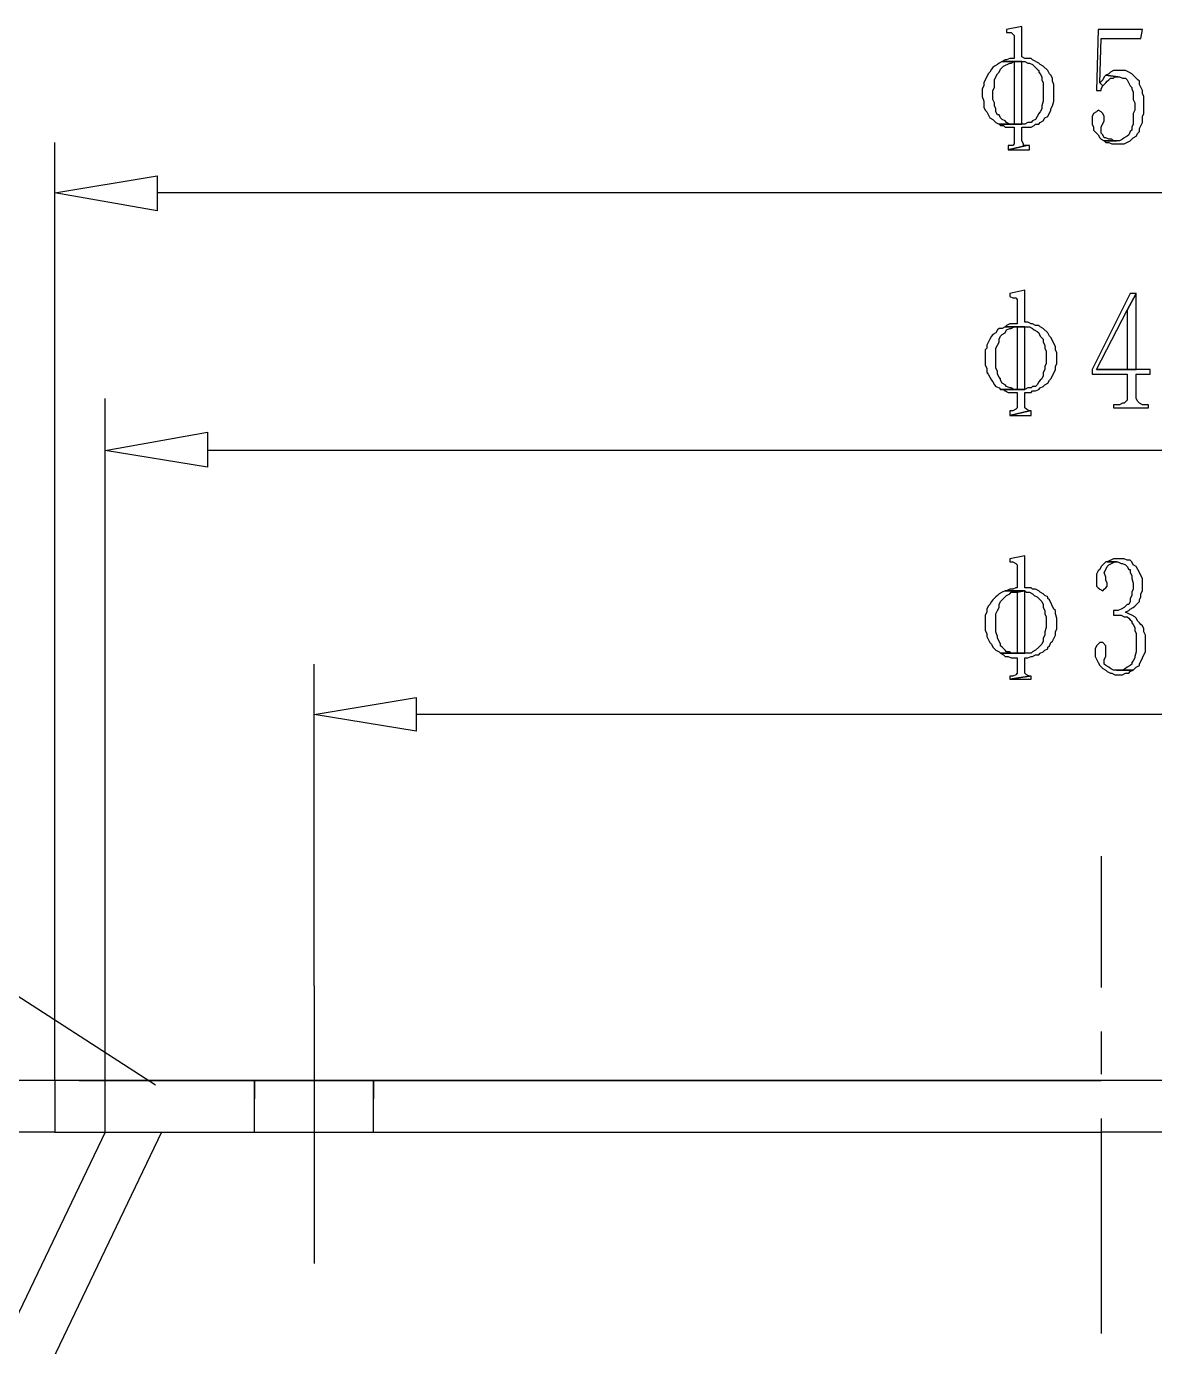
# Model space of a CAD drawing. Extents: x -15.4 to 0.8, y 0.3 to 11.8.
# Drawn here: x -10.242 to -9.625, y 10.311 to 11.032 of the extents above; entities that cross this region are included whole.
import ezdxf

# ---------------------------------------------------------------- set-up
doc = ezdxf.new("R2010")
doc.units = 0
doc.header["$MEASUREMENT"] = 0
doc.linetypes.add('AUSGEZOGEN', pattern=[0])
doc.layers.get('0').update_dxf_attribs({"linetype": 'AUSGEZOGEN'})

msp = doc.modelspace()

# ---------------------------------------------------------------- linework, layer by layer
for points in [[(-9.69795, 11.0319), (-9.70628, 11.03023), (-9.70628, 11.03023), (-9.70628, 11.02856), (-9.70628, 11.02856), (-9.70378, 11.02856), (-9.70378, 11.02856), (-9.70295, 11.02773), (-9.70295, 11.02773), (-9.70211, 11.0269), (-9.70211, 11.0269), (-9.70211, 11.0144), (-9.70211, 11.0144), (-9.70461, 11.0144), (-9.70461, 11.0144), (-9.70628, 11.01356), (-9.70628, 11.01356), (-9.70711, 11.01356), (-9.70711, 11.01356), (-9.70878, 11.01273), (-9.70878, 11.01273), (-9.69628, 11.01273), (-9.69628, 11.01273), (-9.69461, 11.0119), (-9.69461, 11.0119), (-9.69378, 11.0119), (-9.69378, 11.0119), (-9.69211, 11.01106), (-9.69211, 11.01106), (-9.69128, 11.01023), (-9.69128, 11.01023), (-9.68961, 11.00856), (-9.68961, 11.00856), (-9.68878, 11.00773), (-9.68878, 11.00773), (-9.68878, 11.0069), (-9.68878, 11.0069), (-9.68795, 11.00606), (-9.68795, 11.00606), (-9.68711, 11.0044), (-9.68711, 11.0044), (-9.68711, 11.00273), (-9.68711, 11.00273), (-9.68628, 11.00106), (-9.68628, 11.00106), (-9.68628, 10.99106), (-9.68628, 10.99106), (-9.68711, 10.98856), (-9.68711, 10.98856), (-9.68711, 10.9869), (-9.68711, 10.9869), (-9.68795, 10.98523), (-9.68795, 10.98523), (-9.68878, 10.9844), (-9.68878, 10.9844), (-9.68961, 10.98273), (-9.68961, 10.98273), (-9.69045, 10.98106), (-9.69045, 10.98106), (-9.69211, 10.98023), (-9.69211, 10.98023), (-9.69295, 10.9794), (-9.69295, 10.9794), (-9.69461, 10.9794), (-9.69461, 10.9794), (-9.69628, 10.97856), (-9.69628, 10.97856), (-9.71045, 10.97856), (-9.71045, 10.97856), (-9.70961, 10.97773), (-9.70961, 10.97773), (-9.70795, 10.97773), (-9.70795, 10.97773), (-9.70711, 10.9769), (-9.70711, 10.9769), (-9.70211, 10.9769), (-9.70211, 10.9769), (-9.70211, 10.96773), (-9.70211, 10.96773), (-9.70295, 10.9669), (-9.70295, 10.9669), (-9.70545, 10.9669), (-9.70545, 10.9669), (-9.70545, 10.9644), (-9.70545, 10.9644), (-9.69545, 10.9669), (-9.69545, 10.9669), (-9.69711, 10.9669), (-9.69711, 10.9669), (-9.69711, 10.96773), (-9.69711, 10.96773), (-9.69795, 10.9694), (-9.69795, 10.9694), (-9.69795, 10.9769), (-9.69795, 10.9769), (-9.69295, 10.9769), (-9.69295, 10.9769), (-9.69128, 10.97773), (-9.69128, 10.97773), (-9.69045, 10.97856), (-9.69045, 10.97856), (-9.68878, 10.97856), (-9.68878, 10.97856), (-9.68795, 10.9794), (-9.68795, 10.9794), (-9.68628, 10.98023), (-9.68628, 10.98023), (-9.68545, 10.9819), (-9.68545, 10.9819), (-9.68378, 10.98273), (-9.68378, 10.98273), (-9.68211, 10.98606), (-9.68211, 10.98606), (-9.68211, 10.9869), (-9.68211, 10.9869), (-9.68128, 10.98856), (-9.68128, 10.98856), (-9.68045, 10.99106), (-9.68045, 10.99106), (-9.68045, 11.00023), (-9.68045, 11.00023), (-9.68128, 11.0019), (-9.68128, 11.0019), (-9.68128, 11.00356), (-9.68128, 11.00356), (-9.68211, 11.00523), (-9.68211, 11.00523), (-9.68295, 11.00606), (-9.68295, 11.00606), (-9.68378, 11.00773), (-9.68378, 11.00773), (-9.68628, 11.01023), (-9.68628, 11.01023), (-9.68795, 11.01106), (-9.68795, 11.01106), (-9.68878, 11.0119), (-9.68878, 11.0119), (-9.69211, 11.01356), (-9.69211, 11.01356), (-9.69295, 11.0144), (-9.69295, 11.0144), (-9.69628, 11.0144), (-9.69628, 11.0144), (-9.69795, 11.01523), (-9.69795, 11.0319)], [(-9.63211, 11.03023), (-9.65628, 11.03023), (-9.65628, 11.03023), (-9.65711, 10.9969), (-9.65711, 10.9969), (-9.65461, 10.9969), (-9.65461, 10.9969), (-9.65461, 10.99773), (-9.65461, 10.99773), (-9.65378, 10.9994), (-9.65378, 10.9994), (-9.65545, 11.00106), (-9.65545, 11.00106), (-9.65461, 11.02523), (-9.65461, 11.02523), (-9.63295, 11.02523), (-9.63211, 11.03023)], [(-9.70878, 11.01273), (-9.71045, 11.0119), (-9.71045, 11.0119), (-9.71128, 11.01106), (-9.71128, 11.01106), (-9.71295, 11.01023), (-9.71295, 11.01023), (-9.71378, 11.0094), (-9.71378, 11.0094), (-9.71461, 11.00856), (-9.71461, 11.00856), (-9.71545, 11.0069), (-9.71545, 11.0069), (-9.71628, 11.00606), (-9.71628, 11.00606), (-9.71878, 11.00106), (-9.71878, 11.00106), (-9.71878, 10.9994), (-9.71878, 10.9994), (-9.71961, 10.99773), (-9.71961, 10.99773), (-9.71961, 10.99356), (-9.71961, 10.99356), (-9.71878, 10.99106), (-9.71878, 10.99106), (-9.71878, 10.98773), (-9.71878, 10.98773), (-9.71795, 10.98606), (-9.71795, 10.98606), (-9.71711, 10.98523), (-9.71711, 10.98523), (-9.71545, 10.9819), (-9.71545, 10.9819), (-9.71378, 10.98106), (-9.71378, 10.98106), (-9.71211, 10.9794), (-9.71211, 10.9794), (-9.71045, 10.97856), (-9.71045, 10.97856), (-9.70378, 10.97856), (-9.70378, 10.97856), (-9.70461, 10.97856), (-9.70461, 10.97856), (-9.70628, 10.9794), (-9.70628, 10.9794), (-9.70711, 10.98023), (-9.70711, 10.98023), (-9.70878, 10.98106), (-9.70878, 10.98106), (-9.70961, 10.9819), (-9.70961, 10.9819), (-9.71045, 10.98356), (-9.71045, 10.98356), (-9.71128, 10.98356), (-9.71128, 10.98356), (-9.71211, 10.98523), (-9.71211, 10.98523), (-9.71211, 10.9869), (-9.71211, 10.9869), (-9.71295, 10.98856), (-9.71295, 10.98856), (-9.71295, 10.99023), (-9.71295, 10.99023), (-9.71378, 10.9919), (-9.71378, 10.9919), (-9.71378, 10.9969), (-9.71378, 10.9969), (-9.71295, 10.99856), (-9.71295, 10.99856), (-9.71295, 11.00273), (-9.71295, 11.00273), (-9.71211, 11.0044), (-9.71211, 11.0044), (-9.71128, 11.00606), (-9.71128, 11.00606), (-9.71045, 11.0069), (-9.71045, 11.0069), (-9.70961, 11.00856), (-9.70961, 11.00856), (-9.70795, 11.01023), (-9.70795, 11.01023), (-9.70461, 11.0119), (-9.70461, 11.0119), (-9.70378, 11.0119), (-9.70378, 11.0119), (-9.70211, 11.01273), (-9.70211, 11.01273), (-9.69795, 11.01273), (-9.70878, 11.01273)], [(-9.69795, 11.01273), (-9.70211, 11.01273), (-9.70211, 11.01273), (-9.70211, 10.97856), (-9.70211, 10.97856), (-9.70378, 10.97856), (-9.70378, 10.97856), (-9.69795, 10.97856), (-9.69795, 11.01273)], [(-9.64378, 11.00773), (-9.64795, 11.00773), (-9.64795, 11.00773), (-9.64961, 11.0069), (-9.64961, 11.0069), (-9.65045, 11.00606), (-9.65045, 11.00606), (-9.65211, 11.00523), (-9.65211, 11.00523), (-9.64545, 11.0044), (-9.64545, 11.0044), (-9.64461, 11.0044), (-9.64461, 11.0044), (-9.64295, 11.00356), (-9.64295, 11.00356), (-9.64128, 11.00356), (-9.64128, 11.00356), (-9.64045, 11.00273), (-9.64045, 11.00273), (-9.63878, 10.9994), (-9.63878, 10.9994), (-9.63795, 10.99856), (-9.63795, 10.99856), (-9.63795, 10.99773), (-9.63795, 10.99773), (-9.63711, 10.99606), (-9.63711, 10.99606), (-9.63711, 10.9919), (-9.63711, 10.9919), (-9.63628, 10.99023), (-9.63628, 10.99023), (-9.63628, 10.98606), (-9.63628, 10.98606), (-9.63711, 10.9844), (-9.63711, 10.9844), (-9.63711, 10.97856), (-9.63711, 10.97856), (-9.63795, 10.9769), (-9.63795, 10.9769), (-9.63795, 10.97523), (-9.63795, 10.97523), (-9.63878, 10.9744), (-9.63878, 10.9744), (-9.63961, 10.97273), (-9.63961, 10.97273), (-9.64045, 10.9719), (-9.64045, 10.9719), (-9.64211, 10.97106), (-9.64211, 10.97106), (-9.64295, 10.97023), (-9.64295, 10.97023), (-9.64461, 10.9694), (-9.64461, 10.9694), (-9.65295, 10.9694), (-9.65295, 10.9694), (-9.65211, 10.96856), (-9.65211, 10.96856), (-9.65045, 10.96856), (-9.65045, 10.96856), (-9.64878, 10.96773), (-9.64878, 10.96773), (-9.64211, 10.96773), (-9.64211, 10.96773), (-9.63878, 10.9694), (-9.63878, 10.9694), (-9.63711, 10.97106), (-9.63711, 10.97106), (-9.63545, 10.9719), (-9.63545, 10.9719), (-9.63461, 10.97356), (-9.63461, 10.97356), (-9.63378, 10.9744), (-9.63378, 10.9744), (-9.63378, 10.97606), (-9.63378, 10.97606), (-9.63211, 10.9794), (-9.63211, 10.9794), (-9.63211, 10.98273), (-9.63211, 10.98273), (-9.63128, 10.9844), (-9.63128, 10.9844), (-9.63128, 10.99356), (-9.63128, 10.99356), (-9.63211, 10.99523), (-9.63211, 10.99523), (-9.63211, 10.9969), (-9.63211, 10.9969), (-9.63378, 11.00023), (-9.63378, 11.00023), (-9.63378, 11.0019), (-9.63378, 11.0019), (-9.63461, 11.00273), (-9.63461, 11.00273), (-9.63628, 11.0044), (-9.63628, 11.0044), (-9.63711, 11.00523), (-9.63711, 11.00523), (-9.63795, 11.00606), (-9.63795, 11.00606), (-9.63961, 11.0069), (-9.63961, 11.0069), (-9.64128, 11.00773), (-9.64128, 11.00773), (-9.64211, 11.00773), (-9.64378, 11.00773)], [(-9.65211, 11.00523), (-9.65295, 11.0044), (-9.65295, 11.0044), (-9.65378, 11.00273), (-9.65378, 11.00273), (-9.65545, 11.00106), (-9.65545, 11.00106), (-9.65378, 10.9994), (-9.65378, 10.9994), (-9.65211, 11.00106), (-9.65211, 11.00106), (-9.65128, 11.0019), (-9.65128, 11.0019), (-9.65045, 11.00273), (-9.65045, 11.00273), (-9.64961, 11.00356), (-9.64961, 11.00356), (-9.64795, 11.00356), (-9.64795, 11.00356), (-9.64711, 11.0044), (-9.64711, 11.0044), (-9.64545, 11.0044), (-9.65211, 11.00523)], [(-9.65628, 10.98606), (-9.65711, 10.98523), (-9.65711, 10.98523), (-9.65878, 10.9844), (-9.65878, 10.9844), (-9.65961, 10.98273), (-9.65961, 10.98273), (-9.65961, 10.97856), (-9.65961, 10.97856), (-9.65878, 10.9769), (-9.65878, 10.9769), (-9.65878, 10.97523), (-9.65878, 10.97523), (-9.65628, 10.97273), (-9.65628, 10.97273), (-9.65545, 10.97106), (-9.65545, 10.97106), (-9.65461, 10.97023), (-9.65461, 10.97023), (-9.65295, 10.9694), (-9.65295, 10.9694), (-9.64628, 10.9694), (-9.64628, 10.9694), (-9.64795, 10.9694), (-9.64795, 10.9694), (-9.64878, 10.97023), (-9.64878, 10.97023), (-9.65045, 10.97023), (-9.65045, 10.97023), (-9.65211, 10.97106), (-9.65211, 10.97106), (-9.65295, 10.97106), (-9.65295, 10.97106), (-9.65378, 10.97273), (-9.65378, 10.97273), (-9.65461, 10.97356), (-9.65461, 10.97356), (-9.65461, 10.9769), (-9.65461, 10.9769), (-9.65295, 10.98023), (-9.65295, 10.98023), (-9.65295, 10.98273), (-9.65295, 10.98273), (-9.65378, 10.9844), (-9.65378, 10.9844), (-9.65461, 10.98523), (-9.65628, 10.98606)], [(-10.22628, 10.45606), (-10.22628, 10.96856)], [(-9.69378, 10.9669), (-9.69545, 10.9669), (-9.69545, 10.9669), (-9.70545, 10.9644), (-9.70545, 10.9644), (-9.69378, 10.9644), (-9.69378, 10.9669)], [(-10.17045, 10.95023), (-10.17045, 10.93106), (-10.17045, 10.93106), (-10.22628, 10.94106), (-10.17045, 10.95023)], [(-9.13795, 10.94106), (-10.17045, 10.94106)], [(-9.69628, 10.88773), (-9.70461, 10.88606), (-9.70461, 10.88606), (-9.70461, 10.8844), (-9.70461, 10.8844), (-9.70295, 10.88356), (-9.70295, 10.88356), (-9.70128, 10.88356), (-9.70128, 10.88356), (-9.70045, 10.88273), (-9.70045, 10.88273), (-9.70045, 10.8694), (-9.70045, 10.8694), (-9.70461, 10.8694), (-9.70461, 10.8694), (-9.70628, 10.86856), (-9.70628, 10.86856), (-9.70711, 10.86773), (-9.70711, 10.86773), (-9.69378, 10.86773), (-9.69378, 10.86773), (-9.69211, 10.8669), (-9.69211, 10.8669), (-9.69128, 10.86606), (-9.69128, 10.86606), (-9.68961, 10.86523), (-9.68961, 10.86523), (-9.68878, 10.8644), (-9.68878, 10.8644), (-9.68795, 10.86273), (-9.68795, 10.86273), (-9.68628, 10.86106), (-9.68628, 10.86106), (-9.68628, 10.8594), (-9.68628, 10.8594), (-9.68545, 10.85773), (-9.68545, 10.85773), (-9.68545, 10.85606), (-9.68545, 10.85606), (-9.68461, 10.8544), (-9.68461, 10.8544), (-9.68461, 10.84773), (-9.68461, 10.84773), (-9.68545, 10.84606), (-9.68545, 10.84606), (-9.68545, 10.8444), (-9.68545, 10.8444), (-9.68628, 10.84273), (-9.68628, 10.84273), (-9.68628, 10.84106), (-9.68628, 10.84106), (-9.68711, 10.8394), (-9.68711, 10.8394), (-9.68795, 10.83856), (-9.68795, 10.83856), (-9.68878, 10.83773), (-9.68878, 10.83773), (-9.68961, 10.83606), (-9.68961, 10.83606), (-9.69045, 10.83523), (-9.69045, 10.83523), (-9.69211, 10.83523), (-9.69211, 10.83523), (-9.69295, 10.8344), (-9.69295, 10.8344), (-9.69461, 10.8344), (-9.69461, 10.8344), (-9.69628, 10.83356), (-9.69628, 10.83356), (-9.70961, 10.83356), (-9.70961, 10.83356), (-9.70795, 10.83356), (-9.70795, 10.83356), (-9.70711, 10.83273), (-9.70711, 10.83273), (-9.70545, 10.8319), (-9.70545, 10.8319), (-9.70045, 10.8319), (-9.70045, 10.8319), (-9.70045, 10.82356), (-9.70045, 10.82356), (-9.70128, 10.82273), (-9.70128, 10.82273), (-9.70295, 10.8219), (-9.70295, 10.8219), (-9.70461, 10.8219), (-9.70461, 10.8219), (-9.70461, 10.8194), (-9.70461, 10.8194), (-9.69378, 10.8219), (-9.69378, 10.8219), (-9.69545, 10.82273), (-9.69545, 10.82273), (-9.69628, 10.82356), (-9.69628, 10.82356), (-9.69628, 10.8319), (-9.69628, 10.8319), (-9.69295, 10.8319), (-9.69295, 10.8319), (-9.69211, 10.83273), (-9.69211, 10.83273), (-9.69045, 10.83273), (-9.69045, 10.83273), (-9.68878, 10.83356), (-9.68878, 10.83356), (-9.68795, 10.8344), (-9.68795, 10.8344), (-9.68628, 10.83523), (-9.68628, 10.83523), (-9.68545, 10.83606), (-9.68545, 10.83606), (-9.68378, 10.8369), (-9.68378, 10.8369), (-9.68295, 10.83856), (-9.68295, 10.83856), (-9.68211, 10.8394), (-9.68211, 10.8394), (-9.68128, 10.84106), (-9.68128, 10.84106), (-9.67961, 10.8444), (-9.67961, 10.8444), (-9.67961, 10.84606), (-9.67961, 10.84606), (-9.67878, 10.84773), (-9.67878, 10.84773), (-9.67878, 10.85356), (-9.67878, 10.85356), (-9.67961, 10.85523), (-9.67961, 10.85523), (-9.67961, 10.8569), (-9.67961, 10.8569), (-9.68128, 10.86023), (-9.68128, 10.86023), (-9.68211, 10.8619), (-9.68211, 10.8619), (-9.68295, 10.86273), (-9.68295, 10.86273), (-9.68378, 10.8644), (-9.68378, 10.8644), (-9.68628, 10.8669), (-9.68628, 10.8669), (-9.68795, 10.86773), (-9.68795, 10.86773), (-9.68878, 10.86856), (-9.68878, 10.86856), (-9.69045, 10.86856), (-9.69045, 10.86856), (-9.69211, 10.8694), (-9.69211, 10.8694), (-9.69295, 10.8694), (-9.69295, 10.8694), (-9.69461, 10.87023), (-9.69461, 10.87023), (-9.69628, 10.87023), (-9.69628, 10.88773)], [(-9.63545, 10.88606), (-9.63878, 10.88606), (-9.63878, 10.88606), (-9.65961, 10.8444), (-9.65961, 10.8444), (-9.65961, 10.8419), (-9.65961, 10.8419), (-9.64045, 10.8419), (-9.64045, 10.8419), (-9.64045, 10.82773), (-9.64045, 10.82773), (-9.64211, 10.82606), (-9.64211, 10.82606), (-9.64295, 10.82606), (-9.64295, 10.82606), (-9.64461, 10.82523), (-9.64461, 10.82523), (-9.64795, 10.82523), (-9.64795, 10.82523), (-9.64795, 10.82356), (-9.64795, 10.82356), (-9.62878, 10.82356), (-9.62878, 10.82356), (-9.62878, 10.82523), (-9.62878, 10.82523), (-9.63211, 10.82523), (-9.63211, 10.82523), (-9.63378, 10.82606), (-9.63378, 10.82606), (-9.63461, 10.8269), (-9.63461, 10.8269), (-9.63545, 10.82856), (-9.63545, 10.82856), (-9.63545, 10.8419), (-9.63545, 10.8419), (-9.62795, 10.8419), (-9.62795, 10.8419), (-9.62795, 10.8444), (-9.62795, 10.8444), (-9.65711, 10.8444), (-9.65711, 10.8444), (-9.64045, 10.8769), (-9.63545, 10.88606)], [(-9.63545, 10.88606), (-9.64045, 10.8769), (-9.64045, 10.8769), (-9.64045, 10.8444), (-9.64045, 10.8444), (-9.65711, 10.8444), (-9.65711, 10.8444), (-9.63545, 10.8444), (-9.63545, 10.88606)], [(-9.70711, 10.86773), (-9.70878, 10.8669), (-9.70878, 10.8669), (-9.71045, 10.8669), (-9.71045, 10.8669), (-9.71128, 10.86606), (-9.71128, 10.86606), (-9.71211, 10.8644), (-9.71211, 10.8644), (-9.71378, 10.86356), (-9.71378, 10.86356), (-9.71461, 10.86273), (-9.71461, 10.86273), (-9.71545, 10.86106), (-9.71545, 10.86106), (-9.71711, 10.85773), (-9.71711, 10.85773), (-9.71711, 10.85606), (-9.71711, 10.85606), (-9.71795, 10.85523), (-9.71795, 10.85523), (-9.71795, 10.8469), (-9.71795, 10.8469), (-9.71711, 10.84523), (-9.71711, 10.84523), (-9.71711, 10.84273), (-9.71711, 10.84273), (-9.71628, 10.8419), (-9.71628, 10.8419), (-9.71545, 10.84023), (-9.71545, 10.84023), (-9.71461, 10.83856), (-9.71461, 10.83856), (-9.71378, 10.83773), (-9.71378, 10.83773), (-9.71295, 10.83606), (-9.71295, 10.83606), (-9.71211, 10.83523), (-9.71211, 10.83523), (-9.71045, 10.8344), (-9.71045, 10.8344), (-9.70961, 10.83356), (-9.70961, 10.83356), (-9.70211, 10.83356), (-9.70211, 10.83356), (-9.70378, 10.8344), (-9.70378, 10.8344), (-9.70461, 10.8344), (-9.70461, 10.8344), (-9.70628, 10.83523), (-9.70628, 10.83523), (-9.70711, 10.83606), (-9.70711, 10.83606), (-9.70878, 10.8369), (-9.70878, 10.8369), (-9.70961, 10.83856), (-9.70961, 10.83856), (-9.70961, 10.8394), (-9.70961, 10.8394), (-9.71045, 10.84023), (-9.71045, 10.84023), (-9.71128, 10.8419), (-9.71128, 10.8419), (-9.71128, 10.84356), (-9.71128, 10.84356), (-9.71211, 10.84523), (-9.71211, 10.84523), (-9.71211, 10.85606), (-9.71211, 10.85606), (-9.71128, 10.85773), (-9.71128, 10.85773), (-9.71045, 10.8594), (-9.71045, 10.8594), (-9.71045, 10.86106), (-9.71045, 10.86106), (-9.70961, 10.86273), (-9.70961, 10.86273), (-9.70878, 10.86356), (-9.70878, 10.86356), (-9.70711, 10.8644), (-9.70711, 10.8644), (-9.70628, 10.86606), (-9.70628, 10.86606), (-9.70461, 10.8669), (-9.70461, 10.8669), (-9.70378, 10.8669), (-9.70378, 10.8669), (-9.70211, 10.86773), (-9.70211, 10.86773), (-9.69628, 10.86773), (-9.70711, 10.86773)], [(-9.69628, 10.86773), (-9.70045, 10.86773), (-9.70045, 10.86773), (-9.70045, 10.83356), (-9.70045, 10.83356), (-9.70211, 10.83356), (-9.70211, 10.83356), (-9.69628, 10.83356), (-9.69628, 10.86773)], [(-10.19878, 10.42773), (-10.19878, 10.82856)], [(-9.69295, 10.8219), (-9.69378, 10.8219), (-9.69378, 10.8219), (-9.70461, 10.8194), (-9.70461, 10.8194), (-9.69295, 10.8194), (-9.69295, 10.8219)], [(-10.14295, 10.81023), (-10.14295, 10.79106), (-10.14295, 10.79106), (-10.19878, 10.80023), (-10.14295, 10.81023)], [(-9.16545, 10.80023), (-10.14295, 10.80023)], [(-9.69628, 10.74273), (-9.70461, 10.74106), (-9.70461, 10.74106), (-9.70461, 10.7394), (-9.70461, 10.7394), (-9.70295, 10.7394), (-9.70295, 10.7394), (-9.70128, 10.73856), (-9.70128, 10.73856), (-9.70045, 10.73773), (-9.70045, 10.73773), (-9.70045, 10.72523), (-9.70045, 10.72523), (-9.70128, 10.72523), (-9.70128, 10.72523), (-9.70295, 10.7244), (-9.70295, 10.7244), (-9.70461, 10.7244), (-9.70461, 10.7244), (-9.70628, 10.72356), (-9.70628, 10.72356), (-9.70711, 10.72356), (-9.70711, 10.72356), (-9.69628, 10.72356), (-9.69628, 10.72356), (-9.69545, 10.72273), (-9.69545, 10.72273), (-9.69378, 10.72273), (-9.69378, 10.72273), (-9.69211, 10.7219), (-9.69211, 10.7219), (-9.69128, 10.72106), (-9.69128, 10.72106), (-9.68961, 10.72023), (-9.68961, 10.72023), (-9.68878, 10.7194), (-9.68878, 10.7194), (-9.68711, 10.71773), (-9.68711, 10.71773), (-9.68628, 10.71606), (-9.68628, 10.71606), (-9.68628, 10.7144), (-9.68628, 10.7144), (-9.68545, 10.71273), (-9.68545, 10.71273), (-9.68545, 10.71106), (-9.68545, 10.71106), (-9.68461, 10.7094), (-9.68461, 10.7094), (-9.68461, 10.70356), (-9.68461, 10.70356), (-9.68545, 10.70106), (-9.68545, 10.70106), (-9.68545, 10.6994), (-9.68545, 10.6994), (-9.68628, 10.69773), (-9.68628, 10.69773), (-9.68628, 10.69606), (-9.68628, 10.69606), (-9.68711, 10.6944), (-9.68711, 10.6944), (-9.68795, 10.69356), (-9.68795, 10.69356), (-9.68878, 10.69273), (-9.68878, 10.69273), (-9.69045, 10.69106), (-9.69045, 10.69106), (-9.69211, 10.69023), (-9.69211, 10.69023), (-9.69295, 10.6894), (-9.69295, 10.6894), (-9.70961, 10.6894), (-9.70961, 10.6894), (-9.70795, 10.68856), (-9.70795, 10.68856), (-9.70711, 10.68773), (-9.70711, 10.68773), (-9.70545, 10.68773), (-9.70545, 10.68773), (-9.70378, 10.6869), (-9.70378, 10.6869), (-9.70045, 10.6869), (-9.70045, 10.6869), (-9.70045, 10.67856), (-9.70045, 10.67856), (-9.70128, 10.67773), (-9.70128, 10.67773), (-9.70295, 10.6769), (-9.70295, 10.6769), (-9.70461, 10.6769), (-9.70461, 10.6769), (-9.70461, 10.67523), (-9.70461, 10.67523), (-9.69378, 10.6769), (-9.69378, 10.6769), (-9.69545, 10.67773), (-9.69545, 10.67773), (-9.69628, 10.67856), (-9.69628, 10.67856), (-9.69628, 10.6869), (-9.69628, 10.6869), (-9.69461, 10.6869), (-9.69461, 10.6869), (-9.69295, 10.68773), (-9.69295, 10.68773), (-9.69211, 10.68773), (-9.69211, 10.68773), (-9.69045, 10.68856), (-9.69045, 10.68856), (-9.68878, 10.68856), (-9.68878, 10.68856), (-9.68795, 10.6894), (-9.68795, 10.6894), (-9.68628, 10.69023), (-9.68628, 10.69023), (-9.68545, 10.69106), (-9.68545, 10.69106), (-9.68378, 10.6919), (-9.68378, 10.6919), (-9.68378, 10.69273), (-9.68378, 10.69273), (-9.68295, 10.69356), (-9.68295, 10.69356), (-9.68211, 10.69523), (-9.68211, 10.69523), (-9.68128, 10.69606), (-9.68128, 10.69606), (-9.67961, 10.6994), (-9.67961, 10.6994), (-9.67961, 10.70106), (-9.67961, 10.70106), (-9.67878, 10.70273), (-9.67878, 10.70273), (-9.67878, 10.70856), (-9.67878, 10.70856), (-9.67961, 10.71106), (-9.67961, 10.71106), (-9.67961, 10.71273), (-9.67961, 10.71273), (-9.68045, 10.71356), (-9.68045, 10.71356), (-9.68295, 10.71856), (-9.68295, 10.71856), (-9.68378, 10.7194), (-9.68378, 10.7194), (-9.68378, 10.72023), (-9.68378, 10.72023), (-9.68545, 10.72106), (-9.68545, 10.72106), (-9.68628, 10.7219), (-9.68628, 10.7219), (-9.68795, 10.72273), (-9.68795, 10.72273), (-9.68878, 10.72356), (-9.68878, 10.72356), (-9.69045, 10.7244), (-9.69045, 10.7244), (-9.69211, 10.7244), (-9.69211, 10.7244), (-9.69295, 10.72523), (-9.69295, 10.72523), (-9.69628, 10.72523), (-9.69628, 10.74273)], [(-9.64461, 10.74106), (-9.64795, 10.74106), (-9.64795, 10.74106), (-9.65128, 10.7394), (-9.65128, 10.7394), (-9.64545, 10.7394), (-9.64545, 10.7394), (-9.64378, 10.73856), (-9.64378, 10.73856), (-9.64295, 10.73856), (-9.64295, 10.73856), (-9.64128, 10.73773), (-9.64128, 10.73773), (-9.64045, 10.7369), (-9.64045, 10.7369), (-9.63961, 10.73523), (-9.63961, 10.73523), (-9.63878, 10.73523), (-9.63878, 10.73523), (-9.63878, 10.73356), (-9.63878, 10.73356), (-9.63795, 10.7319), (-9.63795, 10.7319), (-9.63795, 10.73023), (-9.63795, 10.73023), (-9.63711, 10.72773), (-9.63711, 10.72773), (-9.63711, 10.7244), (-9.63711, 10.7244), (-9.63795, 10.72273), (-9.63795, 10.72273), (-9.63795, 10.72106), (-9.63795, 10.72106), (-9.63878, 10.7194), (-9.63878, 10.7194), (-9.63878, 10.71773), (-9.63878, 10.71773), (-9.63961, 10.71606), (-9.63961, 10.71606), (-9.64045, 10.71606), (-9.64045, 10.71606), (-9.64128, 10.71523), (-9.64128, 10.71523), (-9.64211, 10.7144), (-9.64211, 10.7144), (-9.64378, 10.71356), (-9.64378, 10.71356), (-9.64545, 10.71273), (-9.64545, 10.71273), (-9.64795, 10.71273), (-9.64795, 10.71273), (-9.64795, 10.71023), (-9.64795, 10.71023), (-9.64378, 10.71023), (-9.64378, 10.71023), (-9.64211, 10.7094), (-9.64211, 10.7094), (-9.64045, 10.7094), (-9.64045, 10.7094), (-9.63961, 10.70856), (-9.63961, 10.70856), (-9.63878, 10.70773), (-9.63878, 10.70773), (-9.63795, 10.7069), (-9.63795, 10.7069), (-9.63795, 10.70606), (-9.63795, 10.70606), (-9.63711, 10.70523), (-9.63711, 10.70523), (-9.63628, 10.70356), (-9.63628, 10.70356), (-9.63628, 10.7019), (-9.63628, 10.7019), (-9.63545, 10.70023), (-9.63545, 10.70023), (-9.63545, 10.69023), (-9.63545, 10.69023), (-9.63628, 10.68773), (-9.63628, 10.68773), (-9.63628, 10.6869), (-9.63628, 10.6869), (-9.63711, 10.68523), (-9.63711, 10.68523), (-9.63795, 10.6844), (-9.63795, 10.6844), (-9.63795, 10.68356), (-9.63795, 10.68356), (-9.63878, 10.68273), (-9.63878, 10.68273), (-9.64045, 10.6819), (-9.64045, 10.6819), (-9.64128, 10.68106), (-9.64128, 10.68106), (-9.64295, 10.68023), (-9.64295, 10.68023), (-9.64628, 10.68023), (-9.64628, 10.68023), (-9.63711, 10.68023), (-9.63711, 10.68023), (-9.63545, 10.6819), (-9.63545, 10.6819), (-9.63378, 10.68273), (-9.63378, 10.68273), (-9.63378, 10.68356), (-9.63378, 10.68356), (-9.63211, 10.6869), (-9.63211, 10.6869), (-9.63128, 10.68856), (-9.63128, 10.68856), (-9.63045, 10.69023), (-9.63045, 10.69023), (-9.63045, 10.6994), (-9.63045, 10.6994), (-9.63128, 10.70106), (-9.63128, 10.70106), (-9.63128, 10.70273), (-9.63128, 10.70273), (-9.63211, 10.7044), (-9.63211, 10.7044), (-9.63295, 10.70523), (-9.63295, 10.70523), (-9.63378, 10.70606), (-9.63378, 10.70606), (-9.63461, 10.7069), (-9.63461, 10.7069), (-9.63545, 10.70856), (-9.63545, 10.70856), (-9.63628, 10.7094), (-9.63628, 10.7094), (-9.63795, 10.71023), (-9.63795, 10.71023), (-9.63961, 10.71106), (-9.63961, 10.71106), (-9.64128, 10.7119), (-9.64128, 10.7119), (-9.63961, 10.71273), (-9.63961, 10.71273), (-9.63878, 10.71356), (-9.63878, 10.71356), (-9.63711, 10.7144), (-9.63711, 10.7144), (-9.63628, 10.71523), (-9.63628, 10.71523), (-9.63378, 10.71773), (-9.63378, 10.71773), (-9.63378, 10.71856), (-9.63378, 10.71856), (-9.63295, 10.72023), (-9.63295, 10.72023), (-9.63295, 10.7219), (-9.63295, 10.7219), (-9.63211, 10.72356), (-9.63211, 10.72356), (-9.63211, 10.73023), (-9.63211, 10.73023), (-9.63461, 10.73523), (-9.63461, 10.73523), (-9.63545, 10.7369), (-9.63545, 10.7369), (-9.63711, 10.73773), (-9.63711, 10.73773), (-9.63795, 10.7394), (-9.63795, 10.7394), (-9.63878, 10.74023), (-9.63878, 10.74023), (-9.64045, 10.74023), (-9.64045, 10.74023), (-9.64211, 10.74106), (-9.64211, 10.74106), (-9.64295, 10.74106), (-9.64461, 10.74106)], [(-9.65128, 10.7394), (-9.65211, 10.7394), (-9.65211, 10.7394), (-9.65378, 10.73773), (-9.65378, 10.73773), (-9.65461, 10.7369), (-9.65461, 10.7369), (-9.65545, 10.73523), (-9.65545, 10.73523), (-9.65628, 10.7344), (-9.65628, 10.7344), (-9.65711, 10.73273), (-9.65711, 10.73273), (-9.65711, 10.72606), (-9.65711, 10.72606), (-9.65628, 10.72523), (-9.65628, 10.72523), (-9.65545, 10.7244), (-9.65545, 10.7244), (-9.65378, 10.72356), (-9.65378, 10.72356), (-9.65295, 10.7244), (-9.65295, 10.7244), (-9.65211, 10.72523), (-9.65211, 10.72523), (-9.65128, 10.72606), (-9.65128, 10.72606), (-9.65128, 10.72773), (-9.65128, 10.72773), (-9.65211, 10.7294), (-9.65211, 10.7294), (-9.65211, 10.73106), (-9.65211, 10.73106), (-9.65295, 10.73356), (-9.65295, 10.73356), (-9.65211, 10.73523), (-9.65211, 10.73523), (-9.65128, 10.7369), (-9.65128, 10.7369), (-9.65045, 10.73773), (-9.65045, 10.73773), (-9.64711, 10.7394), (-9.64711, 10.7394), (-9.64628, 10.7394), (-9.65128, 10.7394)], [(-9.70711, 10.72356), (-9.70878, 10.72273), (-9.70878, 10.72273), (-9.71045, 10.7219), (-9.71045, 10.7219), (-9.71128, 10.72106), (-9.71128, 10.72106), (-9.71211, 10.72023), (-9.71211, 10.72023), (-9.71378, 10.71856), (-9.71378, 10.71856), (-9.71461, 10.71773), (-9.71461, 10.71773), (-9.71545, 10.71606), (-9.71545, 10.71606), (-9.71628, 10.71523), (-9.71628, 10.71523), (-9.71711, 10.71356), (-9.71711, 10.71356), (-9.71711, 10.7119), (-9.71711, 10.7119), (-9.71795, 10.71023), (-9.71795, 10.71023), (-9.71795, 10.7019), (-9.71795, 10.7019), (-9.71711, 10.70023), (-9.71711, 10.70023), (-9.71711, 10.69856), (-9.71711, 10.69856), (-9.71545, 10.69523), (-9.71545, 10.69523), (-9.71461, 10.6944), (-9.71461, 10.6944), (-9.71378, 10.69273), (-9.71378, 10.69273), (-9.71211, 10.69106), (-9.71211, 10.69106), (-9.71045, 10.69023), (-9.71045, 10.69023), (-9.70961, 10.6894), (-9.70961, 10.6894), (-9.70211, 10.6894), (-9.70211, 10.6894), (-9.70378, 10.6894), (-9.70378, 10.6894), (-9.70461, 10.69023), (-9.70461, 10.69023), (-9.70628, 10.69023), (-9.70628, 10.69023), (-9.70711, 10.69106), (-9.70711, 10.69106), (-9.70878, 10.69273), (-9.70878, 10.69273), (-9.70961, 10.69356), (-9.70961, 10.69356), (-9.70961, 10.6944), (-9.70961, 10.6944), (-9.71045, 10.69606), (-9.71045, 10.69606), (-9.71128, 10.69773), (-9.71128, 10.69773), (-9.71128, 10.69856), (-9.71128, 10.69856), (-9.71211, 10.70106), (-9.71211, 10.70106), (-9.71211, 10.71106), (-9.71211, 10.71106), (-9.71128, 10.71273), (-9.71128, 10.71273), (-9.71045, 10.7144), (-9.71045, 10.7144), (-9.71045, 10.71606), (-9.71045, 10.71606), (-9.70961, 10.71773), (-9.70961, 10.71773), (-9.70628, 10.72106), (-9.70628, 10.72106), (-9.70461, 10.7219), (-9.70461, 10.7219), (-9.70378, 10.72273), (-9.70378, 10.72273), (-9.70045, 10.72273), (-9.70045, 10.72273), (-9.69628, 10.72356), (-9.70711, 10.72356)], [(-9.69628, 10.72356), (-9.70045, 10.72273), (-9.70045, 10.72273), (-9.70045, 10.6894), (-9.70045, 10.6894), (-9.70211, 10.6894), (-9.70211, 10.6894), (-9.69628, 10.6894), (-9.69628, 10.72356)], [(-9.65461, 10.69523), (-9.65545, 10.69523), (-9.65545, 10.69523), (-9.65711, 10.69356), (-9.65711, 10.69356), (-9.65795, 10.6919), (-9.65795, 10.6919), (-9.65795, 10.68773), (-9.65795, 10.68773), (-9.65628, 10.6844), (-9.65628, 10.6844), (-9.65545, 10.68273), (-9.65545, 10.68273), (-9.65378, 10.68106), (-9.65378, 10.68106), (-9.65211, 10.68023), (-9.65211, 10.68023), (-9.65128, 10.6794), (-9.65128, 10.6794), (-9.64961, 10.67856), (-9.64961, 10.67856), (-9.64878, 10.67856), (-9.64878, 10.67856), (-9.64711, 10.67773), (-9.64711, 10.67773), (-9.64295, 10.67773), (-9.64295, 10.67773), (-9.64128, 10.67856), (-9.64128, 10.67856), (-9.63961, 10.67856), (-9.63961, 10.67856), (-9.63878, 10.6794), (-9.63878, 10.6794), (-9.63711, 10.68023), (-9.63711, 10.68023), (-9.64795, 10.68023), (-9.64795, 10.68023), (-9.64961, 10.68106), (-9.64961, 10.68106), (-9.65045, 10.6819), (-9.65045, 10.6819), (-9.65211, 10.68273), (-9.65211, 10.68273), (-9.65295, 10.68356), (-9.65295, 10.68356), (-9.65295, 10.68606), (-9.65295, 10.68606), (-9.65211, 10.68773), (-9.65211, 10.68773), (-9.65211, 10.69356), (-9.65211, 10.69356), (-9.65378, 10.69523), (-9.65461, 10.69523)], [(-10.08461, 10.50773), (-10.08461, 10.68356)], [(-9.69295, 10.6769), (-9.69378, 10.6769), (-9.69378, 10.6769), (-9.70461, 10.67523), (-9.70461, 10.67523), (-9.69295, 10.67523), (-9.69295, 10.6769)], [(-10.02878, 10.66523), (-10.02878, 10.6469), (-10.02878, 10.6469), (-10.08461, 10.65606), (-10.02878, 10.66523)], [(-9.27961, 10.65606), (-10.02878, 10.65606)], [(-10.17128, 10.45356), (-10.45795, 10.63856), (-10.45795, 10.63856), (-10.60295, 10.63856)], [(-9.65461, 10.57856), (-9.65461, 10.5069)], [(-10.08461, 10.50773), (-10.08461, 10.35606)], [(-9.65461, 10.48273), (-9.65461, 10.4594)], [(-10.22628, 10.45606), (-10.39878, 10.45606)], [(-9.65461, 10.45606), (-10.22628, 10.45606), (-10.22628, 10.45606), (-10.22628, 10.42773)], [(-10.21295, 10.45606), (-9.65461, 10.45606)], [(-10.11711, 10.45606), (-10.11711, 10.44606)], [(-10.11711, 10.42773), (-10.11711, 10.45606)], [(-10.05211, 10.45606), (-10.05211, 10.44606)], [(-10.05211, 10.42773), (-10.05211, 10.45606)], [(-9.09628, 10.45606), (-9.65461, 10.45606)], [(-9.08211, 10.45606), (-9.65461, 10.45606)], [(-9.65461, 10.43523), (-9.65461, 10.31773)], [(-10.19878, 10.42773), (-10.41795, 9.97023)], [(-10.22628, 10.42773), (-10.39878, 10.42773)], [(-10.16795, 10.42773), (-10.39295, 9.95856), (-10.39295, 9.95856), (-9.65461, 9.95856)], [(-10.22628, 10.42773), (-9.65461, 10.42773)], [(-9.08211, 10.42773), (-9.65461, 10.42773)]]:
    msp.add_lwpolyline(points)

doc.saveas('drawing.dxf')
